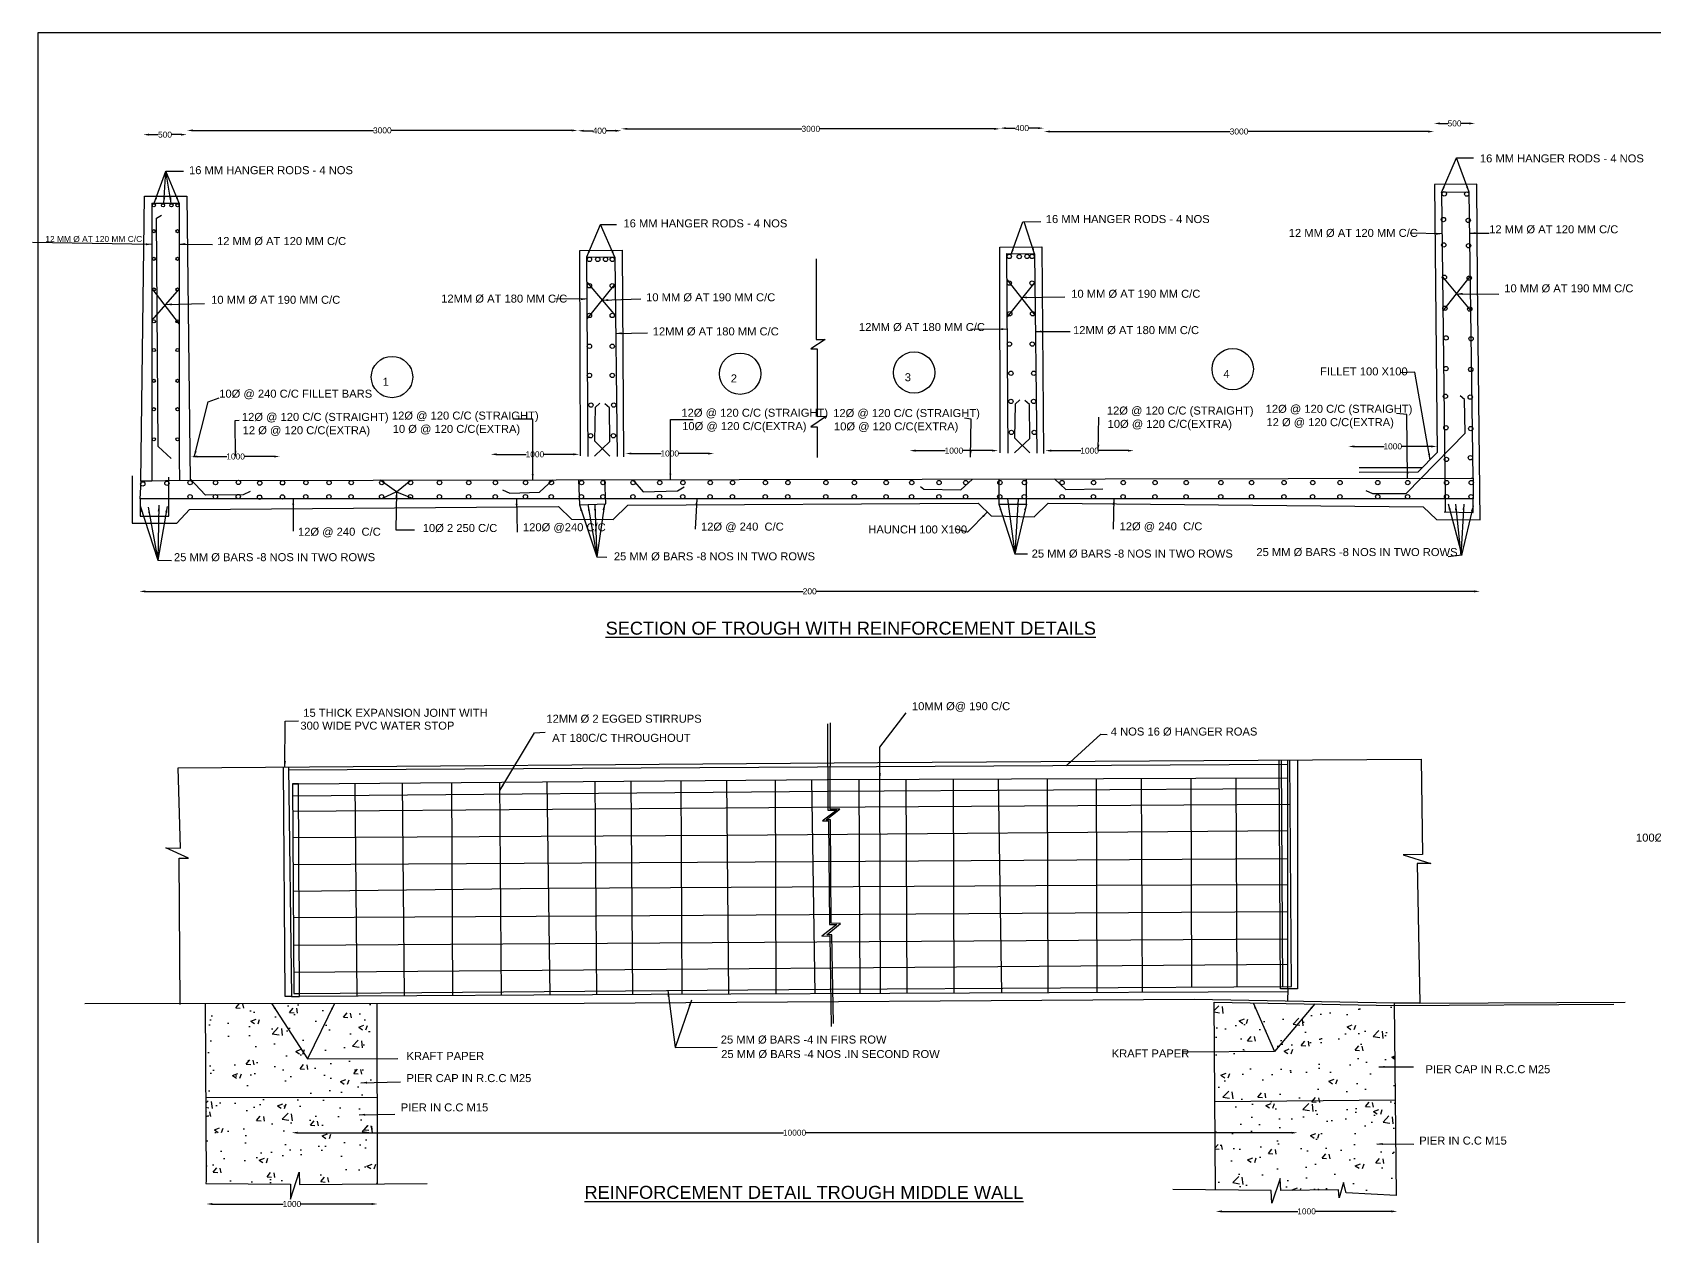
# Model space of a CAD drawing. Header units: millimetres. Extents: x 2512064 to 2548399, y 44344106 to 44364486.
# Drawn here: x 2512064 to 2528285, y 44352441 to 44364486 of the extents above; entities that cross this region are included whole.
import ezdxf

# ---------------------------------------------------------------- set-up
doc = ezdxf.new("R2010")
doc.units = ezdxf.units.MM
doc.header["$MEASUREMENT"] = 0
for name, color, linetype in [('DIMENSION', 7, 'Continuous'), ('DRAWING', 2, 'Continuous'), ('TEXT', 7, 'Continuous')]:
    doc.layers.add(name, color=color, linetype=linetype)
doc.styles.get("Standard").update_dxf_attribs({"font": 'arial.ttf', "height": 60})
doc.dimstyles.get("Standard").update_dxf_attribs({"dimtxt": 60, "dimasz": 60, "dimexe": 0.18, "dimexo": 0.0625, "dimgap": 0.09, "dimtad": 0, "dimdec": 0, "dimzin": 0, "dimdsep": 46, "dimtxsty": 'Standard', "dimcen": 0.09, "dimse1": 1, "dimse2": 1, "dimadec": 0, "dimazin": 0, "dimtfac": 1, "dimtdec": 0, "dimtofl": 0, "dimtmove": 0, "dimatfit": 3, "dimfxl": 1, "dimtolj": 1, "dimtzin": 0, "dimarcsym": 0})
pattern_1 = [(50, (0, 0), (537.945137, -47.0641012), [56.25, -618.75]), (355, (0, 0), (-104.0635, 564.1441), [45, -495]), (100.4514, (44.83, -3.9), (433.882036, 517.0796565), [47.8051425, -525.856584]), (46.1842, (0, 150), (800.430786, -124.139261), [84.375, -928.125]), (96.6356, (66.7, 139.66), (700.997029, 730.588403), [71.707716, -788.78475]), (351.1842, (0, 150), (700.996459, 730.58895), [67.5, -742.5]), (21, (75, 112.5), (447.680289, -301.964168), [56.25, -618.75]), (326, (75, 112.5), (182.486499, 543.862534), [45, -495]), (71.4514, (112.3, 87.34), (630.1669714, 241.8978725), [47.8051425, -525.856584]), (37.5, (0, 0), (9.1198915, 249.6703904), [0, -489, 0, -502.5, 0, -496.875]), (7.5, (0, 0), (197.3021531, 295.8087839), [0, -286.5, 0, -477.75, 0, -189.375]), (327.5, (-167.25, 0), (400.3668271, -16.9161538), [0, -187.5, 0, -585, 0, -776.25]), (317.5, (-242.25, 0), (437.389627, 75.0787367), [0, -243.75, 0, -388.5, 0, -551.25])]

# ---------------------------------------------------------------- blocks, each defined once
blk = doc.blocks.new('*D53')
at = {"layer": 'Defpoints', "color": 0, "transparency": 16777216}
for p in [(2513609, 44363464), (2513609, 44363462), (2513170, 44363451)]:
    blk.add_point(p, dxfattribs=at)
at = {"layer": 'TEXT', "color": 0, "lineweight": -2, "transparency": 16777216}
for p, q in [((2513230, 44363464), (2513323, 44363464)), ((2513549, 44363464), (2513456, 44363464))]:
    blk.add_line(p, q, dxfattribs=at)
at = {"layer": 'TEXT', "color": 0, "transparency": 16777216}
for points in [[(2513230, 44363474), (2513230, 44363454), (2513170, 44363464)], [(2513549, 44363474), (2513549, 44363454), (2513609, 44363464)]]:
    blk.add_solid(points, dxfattribs=at)
at = {"layer": 'TEXT', "color": 0, "transparency": 16777216, "insert": (2513390, 44363464), "char_height": 60, "attachment_point": 5}
blk.add_mtext('\\A1;500', dxfattribs=at)
blk = doc.blocks.new('*D54')
at = {"layer": 'Defpoints', "color": 0, "transparency": 16777216}
for p in [(2513609, 44363464), (2517517, 44363506), (2517517, 44363487)]:
    blk.add_point(p, dxfattribs=at)
at = {"layer": 'TEXT', "color": 0, "lineweight": -2, "transparency": 16777216}
for p, q in [((2513669, 44363506), (2515474, 44363506)), ((2517457, 44363506), (2515653, 44363506))]:
    blk.add_line(p, q, dxfattribs=at)
at = {"layer": 'TEXT', "color": 0, "transparency": 16777216}
for points in [[(2513669, 44363516), (2513669, 44363496), (2513609, 44363506)], [(2517457, 44363516), (2517457, 44363496), (2517517, 44363506)]]:
    blk.add_solid(points, dxfattribs=at)
at = {"layer": 'TEXT', "color": 0, "transparency": 16777216, "insert": (2515563, 44363506), "char_height": 60, "attachment_point": 5}
blk.add_mtext('\\A1;3000', dxfattribs=at)
blk = doc.blocks.new('*D55')
at = {"layer": 'Defpoints', "color": 0, "transparency": 16777216}
for p in [(2517517, 44363506), (2517954, 44363506), (2517954, 44363503)]:
    blk.add_point(p, dxfattribs=at)
at = {"layer": 'TEXT', "color": 0, "lineweight": -2, "transparency": 16777216}
for p, q in [((2517577, 44363503), (2517668, 44363503)), ((2517894, 44363503), (2517803, 44363503))]:
    blk.add_line(p, q, dxfattribs=at)
at = {"layer": 'TEXT', "color": 0, "transparency": 16777216}
for points in [[(2517577, 44363513), (2517577, 44363493), (2517517, 44363503)], [(2517894, 44363513), (2517894, 44363493), (2517954, 44363503)]]:
    blk.add_solid(points, dxfattribs=at)
at = {"layer": 'TEXT', "color": 0, "transparency": 16777216, "insert": (2517736, 44363503), "char_height": 60, "attachment_point": 5}
blk.add_mtext('\\A1;400', dxfattribs=at)
blk = doc.blocks.new('*D56')
at = {"layer": 'Defpoints', "color": 0, "transparency": 16777216}
for p in [(2517954, 44363506), (2521741, 44363543), (2521741, 44363522)]:
    blk.add_point(p, dxfattribs=at)
at = {"layer": 'TEXT', "color": 0, "lineweight": -2, "transparency": 16777216}
for p, q in [((2518014, 44363522), (2519758, 44363522)), ((2521681, 44363522), (2519937, 44363522))]:
    blk.add_line(p, q, dxfattribs=at)
at = {"layer": 'TEXT', "color": 0, "transparency": 16777216}
for points in [[(2518014, 44363532), (2518014, 44363512), (2517954, 44363522)], [(2521681, 44363532), (2521681, 44363512), (2521741, 44363522)]]:
    blk.add_solid(points, dxfattribs=at)
at = {"layer": 'TEXT', "color": 0, "transparency": 16777216, "insert": (2519848, 44363522), "char_height": 60, "attachment_point": 5}
blk.add_mtext('\\A1;3000', dxfattribs=at)
blk = doc.blocks.new('*D57')
at = {"layer": 'Defpoints', "color": 0, "transparency": 16777216}
for p in [(2521741, 44363522), (2522179, 44363529), (2522179, 44363513)]:
    blk.add_point(p, dxfattribs=at)
at = {"layer": 'TEXT', "color": 0, "lineweight": -2, "transparency": 16777216}
for p, q in [((2521801, 44363529), (2521893, 44363529)), ((2522119, 44363529), (2522028, 44363529))]:
    blk.add_line(p, q, dxfattribs=at)
at = {"layer": 'TEXT', "color": 0, "transparency": 16777216}
for points in [[(2521801, 44363539), (2521801, 44363519), (2521741, 44363529)], [(2522119, 44363539), (2522119, 44363519), (2522179, 44363529)]]:
    blk.add_solid(points, dxfattribs=at)
at = {"layer": 'TEXT', "color": 0, "transparency": 16777216, "insert": (2521960, 44363529), "char_height": 60, "attachment_point": 5}
blk.add_mtext('\\A1;400', dxfattribs=at)
blk = doc.blocks.new('*D58')
at = {"layer": 'Defpoints', "color": 0, "transparency": 16777216}
for p in [(2522179, 44363529), (2526080, 44363589), (2526080, 44363495)]:
    blk.add_point(p, dxfattribs=at)
at = {"layer": 'TEXT', "color": 0, "lineweight": -2, "transparency": 16777216}
for p, q in [((2522239, 44363495), (2524040, 44363495)), ((2526020, 44363495), (2524219, 44363495))]:
    blk.add_line(p, q, dxfattribs=at)
at = {"layer": 'TEXT', "color": 0, "transparency": 16777216}
for points in [[(2522239, 44363505), (2522239, 44363485), (2522179, 44363495)], [(2526020, 44363505), (2526020, 44363485), (2526080, 44363495)]]:
    blk.add_solid(points, dxfattribs=at)
at = {"layer": 'TEXT', "color": 0, "transparency": 16777216, "insert": (2524130, 44363495), "char_height": 60, "attachment_point": 5}
blk.add_mtext('\\A1;3000', dxfattribs=at)
blk = doc.blocks.new('*D59')
at = {"layer": 'Defpoints', "color": 0, "transparency": 16777216}
for p in [(2526080, 44363589), (2526489, 44363596), (2526489, 44363576)]:
    blk.add_point(p, dxfattribs=at)
at = {"layer": 'TEXT', "color": 0, "lineweight": -2, "transparency": 16777216}
for p, q in [((2526140, 44363576), (2526219, 44363576)), ((2526429, 44363576), (2526351, 44363576))]:
    blk.add_line(p, q, dxfattribs=at)
at = {"layer": 'TEXT', "color": 0, "transparency": 16777216}
for points in [[(2526140, 44363586), (2526140, 44363566), (2526080, 44363576)], [(2526429, 44363586), (2526429, 44363566), (2526489, 44363576)]]:
    blk.add_solid(points, dxfattribs=at)
at = {"layer": 'TEXT', "color": 0, "transparency": 16777216, "insert": (2526285, 44363576), "char_height": 60, "attachment_point": 5}
blk.add_mtext('\\A1;500', dxfattribs=at)
blk = doc.blocks.new('*D60')
at = {"layer": 'Defpoints', "color": 0, "transparency": 16777216}
for p in [(2525224, 44360336), (2526111, 44360345), (2526111, 44360345)]:
    blk.add_point(p, dxfattribs=at)
at = {"layer": 'TEXT', "color": 0, "lineweight": -2, "transparency": 16777216}
for p, q in [((2525284, 44360345), (2525581, 44360345)), ((2526051, 44360345), (2525754, 44360345))]:
    blk.add_line(p, q, dxfattribs=at)
at = {"layer": 'TEXT', "color": 0, "transparency": 16777216}
for points in [[(2525284, 44360355), (2525284, 44360335), (2525224, 44360345)], [(2526051, 44360355), (2526051, 44360335), (2526111, 44360345)]]:
    blk.add_solid(points, dxfattribs=at)
at = {"layer": 'TEXT', "color": 0, "transparency": 16777216, "insert": (2525667, 44360345), "char_height": 60, "attachment_point": 5}
blk.add_mtext('\\A1;1000', dxfattribs=at)
blk = doc.blocks.new('*D61')
at = {"layer": 'Defpoints', "color": 0, "transparency": 16777216}
for p in [(2526540, 44358941), (2513134, 44358895), (2513134, 44358895)]:
    blk.add_point(p, dxfattribs=at)
at = {"layer": 'TEXT', "color": 0, "lineweight": -2, "transparency": 16777216}
for p, q in [((2513194, 44358895), (2519770, 44358895)), ((2526480, 44358895), (2519904, 44358895))]:
    blk.add_line(p, q, dxfattribs=at)
at = {"layer": 'TEXT', "color": 0, "transparency": 16777216}
for points in [[(2513194, 44358905), (2513194, 44358885), (2513134, 44358895)], [(2526480, 44358905), (2526480, 44358885), (2526540, 44358895)]]:
    blk.add_solid(points, dxfattribs=at)
at = {"layer": 'TEXT', "color": 0, "transparency": 16777216, "insert": (2519837, 44358895), "char_height": 60, "attachment_point": 5}
blk.add_mtext('\\A1;200', dxfattribs=at)
blk = doc.blocks.new('*D107')
at = {"layer": 'Defpoints', "color": 0, "transparency": 16777216}
for p in [(2523898, 44352693), (2523898, 44352676), (2525713, 44352645)]:
    blk.add_point(p, dxfattribs=at)
at = {"layer": 'DIMENSION', "color": 0, "lineweight": -2, "transparency": 16777216}
for p, q in [((2523958, 44352693), (2524718, 44352693)), ((2525653, 44352693), (2524892, 44352693))]:
    blk.add_line(p, q, dxfattribs=at)
at = {"layer": 'DIMENSION', "color": 0, "transparency": 16777216}
for points in [[(2523958, 44352703), (2523958, 44352683), (2523898, 44352693)], [(2525653, 44352703), (2525653, 44352683), (2525713, 44352693)]]:
    blk.add_solid(points, dxfattribs=at)
at = {"layer": 'DIMENSION', "color": 0, "transparency": 16777216, "insert": (2524805, 44352693), "char_height": 60, "attachment_point": 5}
blk.add_mtext('\\A1;1000', dxfattribs=at)
blk = doc.blocks.new('*D108')
at = {"layer": 'Defpoints', "color": 0, "transparency": 16777216}
for p in [(2514656, 44353480), (2514656, 44353471), (2524715, 44353538)]:
    blk.add_point(p, dxfattribs=at)
at = {"layer": 'TEXT', "color": 0, "lineweight": -2, "transparency": 16777216}
for p, q in [((2514716, 44353480), (2519575, 44353480)), ((2524655, 44353480), (2519795, 44353480))]:
    blk.add_line(p, q, dxfattribs=at)
at = {"layer": 'TEXT', "color": 0, "transparency": 16777216}
for points in [[(2514716, 44353490), (2514716, 44353470), (2514656, 44353480)], [(2524655, 44353490), (2524655, 44353470), (2524715, 44353480)]]:
    blk.add_solid(points, dxfattribs=at)
at = {"layer": 'TEXT', "color": 0, "transparency": 16777216, "insert": (2519685, 44353480), "char_height": 60, "attachment_point": 5}
blk.add_mtext('\\A1;10000', dxfattribs=at)
blk = doc.blocks.new('*D109')
at = {"layer": 'Defpoints', "color": 0, "transparency": 16777216}
for p in [(2513802, 44352767), (2513802, 44352752), (2515516, 44352747)]:
    blk.add_point(p, dxfattribs=at)
at = {"layer": 'DIMENSION', "color": 0, "lineweight": -2, "transparency": 16777216}
for p, q in [((2513862, 44352767), (2514572, 44352767)), ((2515456, 44352767), (2514746, 44352767))]:
    blk.add_line(p, q, dxfattribs=at)
at = {"layer": 'DIMENSION', "color": 0, "transparency": 16777216}
for points in [[(2513862, 44352777), (2513862, 44352757), (2513802, 44352767)], [(2515456, 44352777), (2515456, 44352757), (2515516, 44352767)]]:
    blk.add_solid(points, dxfattribs=at)
at = {"layer": 'DIMENSION', "color": 0, "transparency": 16777216, "insert": (2514659, 44352767), "char_height": 60, "attachment_point": 5}
blk.add_mtext('\\A1;1000', dxfattribs=at)
blk = doc.blocks.new('*D117')
at = {"layer": 'Defpoints', "color": 0, "transparency": 16777216}
for p in [(2522192, 44360294), (2523079, 44360303), (2523079, 44360303)]:
    blk.add_point(p, dxfattribs=at)
at = {"layer": 'TEXT', "color": 0, "lineweight": -2, "transparency": 16777216}
for p, q in [((2522252, 44360303), (2522549, 44360303)), ((2523019, 44360303), (2522722, 44360303))]:
    blk.add_line(p, q, dxfattribs=at)
at = {"layer": 'TEXT', "color": 0, "transparency": 16777216}
for points in [[(2522252, 44360313), (2522252, 44360293), (2522192, 44360303)], [(2523019, 44360313), (2523019, 44360293), (2523079, 44360303)]]:
    blk.add_solid(points, dxfattribs=at)
at = {"layer": 'TEXT', "color": 0, "transparency": 16777216, "insert": (2522636, 44360303), "char_height": 60, "attachment_point": 5}
blk.add_mtext('\\A1;1000', dxfattribs=at)
blk = doc.blocks.new('*D118')
at = {"layer": 'Defpoints', "color": 0, "transparency": 16777216}
for p in [(2520836, 44360294), (2521722, 44360303), (2521722, 44360303)]:
    blk.add_point(p, dxfattribs=at)
at = {"layer": 'TEXT', "color": 0, "lineweight": -2, "transparency": 16777216}
for p, q in [((2520896, 44360303), (2521192, 44360303)), ((2521662, 44360303), (2521366, 44360303))]:
    blk.add_line(p, q, dxfattribs=at)
at = {"layer": 'TEXT', "color": 0, "transparency": 16777216}
for points in [[(2520896, 44360313), (2520896, 44360293), (2520836, 44360303)], [(2521662, 44360313), (2521662, 44360293), (2521722, 44360303)]]:
    blk.add_solid(points, dxfattribs=at)
at = {"layer": 'TEXT', "color": 0, "transparency": 16777216, "insert": (2521279, 44360303), "char_height": 60, "attachment_point": 5}
blk.add_mtext('\\A1;1000', dxfattribs=at)
blk = doc.blocks.new('*D119')
at = {"layer": 'Defpoints', "color": 0, "transparency": 16777216}
for p in [(2517994, 44360265), (2518880, 44360274), (2518880, 44360274)]:
    blk.add_point(p, dxfattribs=at)
at = {"layer": 'TEXT', "color": 0, "lineweight": -2, "transparency": 16777216}
for p, q in [((2518054, 44360274), (2518350, 44360274)), ((2518820, 44360274), (2518524, 44360274))]:
    blk.add_line(p, q, dxfattribs=at)
at = {"layer": 'TEXT', "color": 0, "transparency": 16777216}
for points in [[(2518054, 44360284), (2518054, 44360264), (2517994, 44360274)], [(2518820, 44360284), (2518820, 44360264), (2518880, 44360274)]]:
    blk.add_solid(points, dxfattribs=at)
at = {"layer": 'TEXT', "color": 0, "transparency": 16777216, "insert": (2518437, 44360274), "char_height": 60, "attachment_point": 5}
blk.add_mtext('\\A1;1000', dxfattribs=at)
blk = doc.blocks.new('*D120')
at = {"layer": 'Defpoints', "color": 0, "transparency": 16777216}
for p in [(2516646, 44360257), (2517532, 44360266), (2517532, 44360266)]:
    blk.add_point(p, dxfattribs=at)
at = {"layer": 'TEXT', "color": 0, "lineweight": -2, "transparency": 16777216}
for p, q in [((2516706, 44360266), (2517002, 44360266)), ((2517472, 44360266), (2517176, 44360266))]:
    blk.add_line(p, q, dxfattribs=at)
at = {"layer": 'TEXT', "color": 0, "transparency": 16777216}
for points in [[(2516706, 44360276), (2516706, 44360256), (2516646, 44360266)], [(2517472, 44360276), (2517472, 44360256), (2517532, 44360266)]]:
    blk.add_solid(points, dxfattribs=at)
at = {"layer": 'TEXT', "color": 0, "transparency": 16777216, "insert": (2517089, 44360266), "char_height": 60, "attachment_point": 5}
blk.add_mtext('\\A1;1000', dxfattribs=at)
blk = doc.blocks.new('*D121')
at = {"layer": 'Defpoints', "color": 0, "transparency": 16777216}
for p in [(2513652, 44360235), (2514539, 44360244), (2514539, 44360244)]:
    blk.add_point(p, dxfattribs=at)
at = {"layer": 'TEXT', "color": 0, "lineweight": -2, "transparency": 16777216}
for p, q in [((2513712, 44360244), (2514009, 44360244)), ((2514479, 44360244), (2514182, 44360244))]:
    blk.add_line(p, q, dxfattribs=at)
at = {"layer": 'TEXT', "color": 0, "transparency": 16777216}
for points in [[(2513712, 44360254), (2513712, 44360234), (2513652, 44360244)], [(2514479, 44360254), (2514479, 44360234), (2514539, 44360244)]]:
    blk.add_solid(points, dxfattribs=at)
at = {"layer": 'TEXT', "color": 0, "transparency": 16777216, "insert": (2514096, 44360244), "char_height": 60, "attachment_point": 5}
blk.add_mtext('\\A1;1000', dxfattribs=at)

msp = doc.modelspace()

# ---------------------------------------------------------------- hatches: boundary and pattern name
at = {"layer": 'DIMENSION'}
h = msp.add_hatch(dxfattribs=at)
h.set_pattern_fill('AR-CONC', color=256, scale=75, style=0)
h.set_pattern_definition(pattern_1)
h.paths.add_polyline_path([(2515512.2, 44354772), (2513792.6, 44354770), (2513796.7, 44353833.7), (2515513.3, 44353835.6)])
h.paths.add_polyline_path([(2515513.3, 44353835.6), (2513796.7, 44353833.7), (2513800.3, 44352997.2), (2513799.8, 44352972.3), (2514645.3, 44352966.1), (2514646.1, 44352815.1), (2514732.7, 44353084.3), (2514734.7, 44352963.2), (2515514.2, 44352969)])
h = msp.add_hatch(dxfattribs=at)
h.set_pattern_fill('AR-CONC', color=256, scale=75, style=0)
h.set_pattern_definition(pattern_1)
h.paths.add_polyline_path([(2525691.7, 44353809.4), (2523888.6, 44353792.3), (2523895.6, 44352908.5), (2524450.9, 44352903.3), (2524458.2, 44352775), (2524539.7, 44353022.2), (2524549.1, 44352903.7), (2525123.7, 44352908.4), (2525131.7, 44352830.2), (2525174.3, 44352983.7), (2525200.3, 44352879.8), (2525700.7, 44352853.5)])
h.paths.add_polyline_path([(2525682.7, 44354754.3), (2523880.8, 44354786.3), (2523888.6, 44353792.3), (2525691.7, 44353809.4)])

# ---------------------------------------------------------------- linework, layer by layer
at = {"layer": 'DIMENSION', "color": 0}
msp.add_lwpolyline([(2548399.4, 44344106.3), (2512121.5, 44344106.3), (2512121.5, 44364486.4), (2548399.4, 44364486.4)], close=True, dxfattribs=at)
at = {"layer": 'DIMENSION'}
for centre in [(2513278.1, 44362756.9), (2513370, 44362756.9), (2513454.1, 44362756.9), (2513515.3, 44362756.9), (2513278.1, 44362498.6), (2513515.3, 44362498.6), (2513278.1, 44362221.9), (2513515.3, 44362221.9), (2513278.1, 44361915.4), (2513515.3, 44361915.4), (2513278.1, 44361596.4), (2513515.3, 44361596.4), (2513278.1, 44361309.2), (2513515.3, 44361309.2), (2513278.1, 44361001.7), (2513515.3, 44361001.7), (2513278.1, 44360717.1), (2513515.3, 44360717.1), (2513278.1, 44360416.8), (2513515.3, 44360416.8)]:
    msp.add_circle(centre, 15.8, dxfattribs=at)
at = {"layer": 'DIMENSION', "color": 0}
for centre in [(2513167.9, 44359970.8), (2513409.8, 44359976.1)]:
    msp.add_circle(centre, 21.7, dxfattribs=at)
at = {"layer": 'DRAWING', "color": 0}
for points in [[(2513258.5, 44362777.1), (2513259.4, 44359998.8), (2513150.5, 44359997.6)], [(2513258.5, 44362777.1), (2513532.2, 44362777.1), (2513532.2, 44360228.9), (2513534.9, 44360002.1)], [(2513322.2, 44360344.2), (2513305.6, 44362629.9), (2513354.9, 44362657.7)], [(2513258.8, 44361924.5), (2513532.2, 44361568.2)], [(2513532.2, 44361921.1), (2513258.9, 44361608.1)], [(2513452.5, 44360222.8), (2513322.2, 44360344.2)], [(2513140.8, 44359819.5), (2513140.8, 44359646.4), (2513427.4, 44359646.4), (2513427.4, 44360036.9)], [(2513542.9, 44354761.9), (2513530.1, 44356226.2), (2513625, 44356227), (2513398.3, 44356329.7), (2513545.9, 44356328), (2513522.6, 44357129.4), (2520518.4, 44357183.8), (2525952, 44357216.9), (2525964.9, 44356264.1), (2525770.2, 44356261.4), (2526047.5, 44356172.1), (2525912, 44356174.2), (2525937.5, 44354776.9), (2525682.5, 44354777.3), (2525700.7, 44352853.5), (2525200.3, 44352879.8), (2525174.3, 44352983.7), (2525131.7, 44352830.2), (2525123.7, 44352908.4), (2524549.1, 44352903.7), (2524539.7, 44353022.2), (2524458.2, 44352775), (2524450.9, 44352903.3), (2523468, 44352912.5)], [(2525682.5, 44354777.3), (2523686.1, 44354812.3), (2517581.3, 44354774.3), (2512589.1, 44354768.7)], [(2513792.6, 44354770), (2513800.3, 44352997.2), (2513799.8, 44352972.3), (2514645.3, 44352966.1), (2514646.1, 44352815.1), (2514732.7, 44353084.3), (2514734.7, 44352963.2), (2516011.1, 44352972.7)], [(2515514.2, 44352969), (2515512.2, 44354772)], [(2523895.6, 44352908.5), (2523880.8, 44354786.3), (2525682.7, 44354754.3), (2527876.8, 44354766.4)], [(2525937.5, 44354776.9), (2527990.5, 44354787.1)]]:
    msp.add_lwpolyline(points, dxfattribs=at)
at = {"layer": 'TEXT', "color": 0}
for points in [[(2513062.2, 44360051.2), (2513062.2, 44359577.2), (2513509, 44359577.2), (2513633.8, 44359715.8), (2517323.7, 44359745.8), (2517454.4, 44359618.7), (2517870.5, 44359615.2), (2518016.6, 44359757.8), (2521519.7, 44359777.3), (2521651.8, 44359649.6), (2522080.1, 44359642.2), (2522222.9, 44359778.4), (2525971.4, 44359740.2), (2526103.7, 44359614), (2526539.8, 44359611), (2526516.1, 44362002.3), (2526506.5, 44362968.7)], [(2526506.5, 44362968.7), (2526084, 44362966.8), (2526111.4, 44360285.2), (2525917.6, 44360087), (2525332.4, 44360083.3)], [(2513183.8, 44362847.2), (2513609.3, 44362847.2), (2513642.7, 44360003.4), (2513148.7, 44359997.5), (2513183.8, 44362847.2)], [(2526470.5, 44360029.1), (2526429.6, 44362887.6), (2526154.4, 44362883.7), (2526190, 44359819.5), (2526191.5, 44359689.2)], [(2521742.9, 44360282.6), (2521738.6, 44362339.2), (2522159.3, 44362340.1), (2522174.6, 44360275.3)], [(2517543.8, 44360249.9), (2517539.5, 44362306.5), (2517960.2, 44362307.4), (2517975.5, 44360242.6)], [(2517621.1, 44360244.5), (2517608.1, 44362241.7), (2517886.5, 44362239.7), (2517910, 44360244.2)], [(2519902.1, 44362221.7), (2519900.2, 44361415.5), (2519990.8, 44361415.3), (2519848.8, 44361320.6), (2519912, 44361321.8), (2519912.8, 44360646), (2520004, 44360646.2), (2519847.7, 44360540.1), (2519910.9, 44360540.1), (2519910.9, 44360233.5)], [(2521820.2, 44360277.2), (2521807.2, 44362274.4), (2522085.5, 44362272.4), (2522109.1, 44360276.9)], [(2521808.9, 44362014.5), (2522092.8, 44361654)], [(2526164.2, 44362041.3), (2526446.6, 44361702.2)], [(2526168.1, 44361699), (2526441.7, 44362044.6)], [(2517609.8, 44361986), (2517893.4, 44361651.7)], [(2517612.2, 44361621.2), (2517889.7, 44361965.8)], [(2522088.9, 44361989.8), (2521811.3, 44361640.4)], [(2517685.5, 44360248.3), (2517838.8, 44360393.2), (2517835.6, 44360730.6), (2517789.5, 44360772.6)], [(2517739.3, 44360778), (2517691.9, 44360736), (2517686.4, 44360399.5), (2517839.7, 44360249.2)], [(2521884.6, 44360281), (2522037.9, 44360425.9), (2522034.7, 44360763.3), (2521988.6, 44360805.3)], [(2521938.4, 44360810.7), (2521891, 44360768.7), (2521885.5, 44360432.2), (2522038.7, 44360281.9)], [(2525396.9, 44359905.7), (2525465.4, 44359874.8), (2525802.8, 44359873.1), (2526390.3, 44360476.2), (2526384.1, 44360813.3), (2526342.4, 44360850.7)], [(2525331.4, 44360135), (2525963.2, 44360133.7)], [(2513642.7, 44360003.4), (2526452.9, 44360029.1), (2526469.9, 44360029.1), (2526469.9, 44359819.5), (2513140.8, 44359819.5), (2513150.5, 44359997.6)], [(2514241, 44359893.8), (2514173.1, 44359860.6), (2513795.6, 44359858), (2513642.5, 44360020.6)], [(2515704.2, 44359892), (2515541.7, 44360007.2)], [(2515704.2, 44359892), (2515553.6, 44359819.5)], [(2515704.2, 44359892), (2515699.7, 44359512.3), (2515886, 44359510.1)], [(2515704.2, 44359892), (2515848.8, 44360007.8)], [(2515704.2, 44359892), (2515878.7, 44359819.5)], [(2516763.9, 44359911.7), (2516838.8, 44359877), (2517135.6, 44359887.6), (2517269.3, 44360010.6)], [(2517524.8, 44360011.1), (2517534.3, 44359759.4), (2517798.8, 44359769.3), (2517789.7, 44360011.7)], [(2518067.6, 44360012.2), (2518172.9, 44359891.5), (2518514.3, 44359900.8), (2518579.8, 44359940.5)], [(2520943.6, 44359944), (2520979.4, 44359918), (2521346.8, 44359909.9), (2521463.9, 44360019.1)], [(2521729.6, 44360019.6), (2521729.6, 44359819.5), (2521729.6, 44359766.5), (2522003.9, 44359766.5), (2522003.4, 44360020.1)], [(2522284.3, 44360020.7), (2522396.4, 44359914.5), (2522768.9, 44359921.8)], [(2526181.7, 44359689.3), (2526470.5, 44359685.2), (2526470.5, 44359819.5)], [(2520014, 44357570.5), (2520019.2, 44356708), (2520109.5, 44356707.6), (2519973.9, 44356608.2), (2519969.3, 44356604.8), (2519963.7, 44356600.7), (2520024.2, 44356599.1), (2520033.5, 44355562.5), (2520106.8, 44355563.2), (2519959.5, 44355447.6), (2520036.9, 44355449.3), (2520050.4, 44354543.4)], [(2520074.5, 44354571.9), (2520059.2, 44355459.4), (2520007.3, 44355458.5), (2520145.6, 44355573.8), (2520050.9, 44355576.6), (2520045.2, 44356609.6), (2520001.7, 44356609.3), (2520129.6, 44356709.6), (2520138.3, 44356716.3), (2520040.3, 44356716.6), (2520043.3, 44357581)], [(2514592.8, 44354849.3), (2514575, 44357137.6)], [(2514623.3, 44357137.9), (2514654, 44354842.3), (2514592.8, 44354841.8), (2514592.8, 44354849.3)], [(2524616.5, 44357163.2), (2514623.8, 44357106.1)], [(2514654, 44354842.3), (2514735.8, 44354843.4), (2514726.4, 44356970.4), (2514666.2, 44356970.1), (2514677.5, 44354873), (2514735.7, 44354873.2), (2520035.5, 44354915.8), (2524653.1, 44354942.1), (2524639.3, 44357208.9)], [(2524714.8, 44357209.4), (2524716.1, 44354919.3), (2524544, 44354919.9), (2524530.1, 44357208.2)], [(2524550, 44357208.4), (2524563, 44354941.6)], [(2524618.3, 44354919.6), (2524616.5, 44357208.8)], [(2514666.2, 44356970.1), (2514726.4, 44356970.4), (2520012.4, 44357014), (2524616.7, 44357028.5)], [(2515289.2, 44356975), (2515309.7, 44354846.4)], [(2515784, 44354848.9), (2515766.4, 44356979)], [(2516253.2, 44356983), (2516264.4, 44354851.4)], [(2516755.1, 44354854), (2516737.5, 44356987)], [(2517207.9, 44356990.9), (2517239.3, 44354856.6)], [(2517709.5, 44354859.1), (2517691.9, 44356994.9)], [(2518069.4, 44354861), (2518051.7, 44356997.9)], [(2518548.8, 44357002), (2518557.9, 44354863.2)], [(2519027.2, 44354865.2), (2519009.5, 44357005.8)], [(2519489.8, 44357009.7), (2519499, 44354867.2)], [(2519855.5, 44357012.8), (2519889, 44354868.9)], [(2520327.9, 44357015), (2520337, 44354870.8)], [(2520546.3, 44354871.7), (2520539.5, 44357015.7)], [(2520799.3, 44357016.5), (2520808.5, 44354872.8)], [(2521281, 44354874.8), (2521274.3, 44357018)], [(2521720.2, 44357019.4), (2521753.2, 44354876.8)], [(2522222.3, 44354878.8), (2522215.6, 44357020.9)], [(2522712, 44354880.9), (2522705.3, 44357022.5)], [(2523152.7, 44357023.9), (2523161.8, 44354882.8)], [(2523656.6, 44354936.4), (2523650.1, 44357025.4)], [(2524097.3, 44357026.8), (2524109.2, 44354939)], [(2514666.9, 44356850), (2520017.4, 44356897), (2524531.8, 44356924.5)], [(2514667.7, 44356697.4), (2519859.8, 44356737.8), (2524642, 44356766.9)], [(2524617.1, 44356499.9), (2519014.1, 44356453.6), (2514669.1, 44356430.3)], [(2514670.6, 44356161.8), (2519868.3, 44356194.2), (2524617.3, 44356222.2)], [(2524617.5, 44355959.4), (2522708.6, 44355951.7), (2517223.6, 44355923.7), (2514672, 44355894.6)], [(2524617.7, 44355689.5), (2517707.8, 44355646.2), (2514673.4, 44355629.9)], [(2514674.9, 44355357.2), (2524617.9, 44355420.7)], [(2514676.3, 44355087.5), (2524618.1, 44355166.3)], [(2524616.7, 44354889), (2518252.7, 44354861.9), (2514735.8, 44354843.4)], [(2524617.3, 44354919.6), (2524615.1, 44354796)], [(2513796.7, 44353833.7), (2515513.3, 44353835.6)], [(2523888.6, 44353792.3), (2525691.7, 44353809.4)]]:
    msp.add_lwpolyline(points, dxfattribs=at)
for centre, radius in [((2526182, 44362871.9), 21.7), ((2526406.9, 44362869.9), 21.7), ((2526174.2, 44362615), 21.7), ((2526422.6, 44362606.7), 21.7), ((2526176.8, 44362360.7), 21.7), ((2526425.3, 44362352.4), 21.7), ((2517634.7, 44362216.1), 21.7), ((2517717.8, 44362216.1), 21.7), ((2517795.8, 44362216.1), 21.7), ((2517862.4, 44362216.1), 21.7), ((2521832.3, 44362245.3), 21.7), ((2521932.1, 44362244.1), 21.7), ((2522010.2, 44362246.4), 21.7), ((2522060, 44362245.3), 21.7), ((2521832.3, 44361979.4), 21.7), ((2522060, 44361979.4), 21.7), ((2526183.3, 44362037.9), 21.7), ((2526431.8, 44362029.6), 21.7), ((2517634.7, 44361952.5), 21.7), ((2517862.4, 44361952.5), 21.7), ((2517634.7, 44361655.1), 21.7), ((2517862.4, 44361655.1), 21.7), ((2521837.7, 44361672), 21.7), ((2522065.4, 44361672), 21.7), ((2526189.2, 44361727.1), 21.7), ((2526437.7, 44361718.8), 21.7), ((2517634.7, 44361347.6), 21.7), ((2517862.4, 44361347.6), 21.7), ((2521834.3, 44361368.9), 21.7), ((2522062, 44361368.9), 21.7), ((2526201.1, 44361431), 21.7), ((2526449.6, 44361422.7), 21.7), ((2515659.9, 44361039.4), 206.8), ((2519141, 44361072.9), 206.8), ((2520880.6, 44361084.6), 206.8), ((2524066.5, 44361118.1), 206.8), ((2517634.7, 44361055.6), 21.7), ((2517862.4, 44361055.6), 21.7), ((2521848.8, 44361076.7), 21.7), ((2522076.5, 44361076.7), 21.7), ((2526198.1, 44361123.1), 21.7), ((2526446.6, 44361114.8), 21.7), ((2526193.1, 44360846.5), 21.7), ((2526441.6, 44360838.2), 21.7), ((2517649.2, 44360759.4), 21.7), ((2517876.9, 44360759.4), 21.7), ((2521848.5, 44360795.3), 21.7), ((2522076.2, 44360795.3), 21.7), ((2526198.1, 44360531.8), 21.7), ((2526446.6, 44360523.5), 21.7), ((2517646, 44360452.6), 21.7), ((2517873.7, 44360452.6), 21.7), ((2521854.2, 44360486.1), 21.7), ((2522081.9, 44360486.1), 21.7), ((2526203.7, 44360215.5), 21.7), ((2526444.4, 44360232.3), 21.7), ((2513641.2, 44359982.7), 21.7), ((2513895.1, 44359982.7), 21.7), ((2514123.8, 44359985.3), 21.7), ((2514337.7, 44359978.7), 21.7), ((2514565.1, 44359981.3), 21.7), ((2514799.2, 44359982.7), 21.7), ((2515030.6, 44359982.7), 21.7), ((2515252, 44359982.7), 21.7), ((2515557.5, 44359982.7), 21.7), ((2515845.7, 44359982.7), 21.7), ((2516134.8, 44359982.7), 21.7), ((2516426.8, 44359982.7), 21.7), ((2516693.3, 44359982.7), 21.7), ((2516995.8, 44359982.7), 21.7), ((2517253.9, 44359982.7), 21.7), ((2517554.9, 44359982.7), 21.7), ((2517770.2, 44359982.7), 21.7), ((2518071.1, 44359982.7), 21.7), ((2518336.6, 44359982.7), 21.7), ((2518568.8, 44359982.7), 21.7), ((2518842.3, 44359982.7), 21.7), ((2519065.1, 44359982.7), 21.7), ((2519393.8, 44359982.7), 21.7), ((2519618.5, 44359982.7), 21.7), ((2519999.1, 44359982.7), 21.7), ((2520283.8, 44359982.7), 21.7), ((2520601.4, 44359982.7), 21.7), ((2520857.6, 44359982.7), 21.7), ((2521130.3, 44359982.7), 21.7), ((2521397, 44359982.7), 21.7), ((2521738.6, 44359982.7), 21.7), ((2521984.3, 44359982.7), 21.7), ((2522361, 44359982.7), 21.7), ((2522675.6, 44359982.7), 21.7), ((2522972.3, 44359982.7), 21.7), ((2523289.9, 44359982.7), 21.7), ((2523601.6, 44359982.7), 21.7), ((2523949.2, 44359982.7), 21.7), ((2524256.1, 44359982.7), 21.7), ((2524579.7, 44359982.7), 21.7), ((2524867.4, 44359982.7), 21.7), ((2525140.1, 44359982.7), 21.7), ((2525517.6, 44359982.7), 21.7), ((2525817.3, 44359982.7), 21.7), ((2526206.2, 44359982.7), 21.7), ((2526451.9, 44359982.7), 21.7), ((2513639.9, 44359841.3), 21.7), ((2513893.8, 44359841.3), 21.7), ((2514122.5, 44359843.9), 21.7), ((2514336.4, 44359837.3), 21.7), ((2514563.8, 44359839.9), 21.7), ((2514797.8, 44359841.3), 21.7), ((2515029.2, 44359841.3), 21.7), ((2515250.7, 44359841.3), 21.7), ((2515556.1, 44359841.3), 21.7), ((2515844.4, 44359841.3), 21.7), ((2516133.5, 44359841.3), 21.7), ((2516425.5, 44359841.3), 21.7), ((2516692, 44359841.3), 21.7), ((2516994.5, 44359841.3), 21.7), ((2517252.6, 44359841.3), 21.7), ((2517553.5, 44359841.3), 21.7), ((2517768.9, 44359841.3), 21.7), ((2518069.7, 44359841.3), 21.7), ((2518335.3, 44359841.3), 21.7), ((2518567.5, 44359841.3), 21.7), ((2518840.9, 44359841.3), 21.7), ((2519063.8, 44359841.3), 21.7), ((2519392.5, 44359841.3), 21.7), ((2519617.2, 44359841.3), 21.7), ((2519997.8, 44359841.3), 21.7), ((2520282.4, 44359841.3), 21.7), ((2520600.1, 44359841.3), 21.7), ((2520856.3, 44359841.3), 21.7), ((2521129, 44359841.3), 21.7), ((2521395.7, 44359841.3), 21.7), ((2521737.3, 44359841.3), 21.7), ((2521983, 44359841.3), 21.7), ((2522359.7, 44359841.3), 21.7), ((2522674.3, 44359841.3), 21.7), ((2522971, 44359841.3), 21.7), ((2523288.6, 44359841.3), 21.7), ((2523600.2, 44359841.3), 21.7), ((2523947.8, 44359841.3), 21.7), ((2524254.8, 44359841.3), 21.7), ((2524578.4, 44359841.3), 21.7), ((2524866.1, 44359841.3), 21.7), ((2525138.8, 44359841.3), 21.7), ((2525516.3, 44359841.3), 21.7), ((2525816, 44359841.3), 21.7), ((2526204.9, 44359841.3), 21.7), ((2526450.6, 44359841.3), 21.7)]:
    msp.add_circle(centre, radius, dxfattribs=at)

# ---------------------------------------------------------------- texts
for s, height, p in [('16 MM HANGER RODS - 4 NOS', 80, (2513630.1, 44363068.6)), ('16 MM HANGER RODS - 4 NOS', 80, (2526538.7, 44363186.3)), ('16 MM HANGER RODS - 4 NOS', 80, (2522197.2, 44362579.5)), ('16 MM HANGER RODS - 4 NOS', 80, (2517974.2, 44362536.4)), ('12 MM Ø AT 120 MM C/C', 80, (2524627.1, 44362440.9)), ('12 MM Ø AT 120 MM C/C', 80, (2526631.3, 44362477)), ('12 MM Ø AT 120 MM C/C', 60, (2512193.1, 44362390.3)), ('12 MM Ø AT 120 MM C/C', 80, (2513910.3, 44362359.5)), ('10 MM Ø AT 190 MM C/C ', 80, (2513851.1, 44361772)), ('12MM Ø AT 180 MM C/C', 80, (2516151.6, 44361783.9)), ('10 MM Ø AT 190 MM C/C ', 80, (2518200.9, 44361797)), ('10 MM Ø AT 190 MM C/C ', 80, (2522451.7, 44361832.2)), ('10 MM Ø AT 190 MM C/C ', 80, (2526782.4, 44361886.7)), ('12MM Ø AT 180 MM C/C', 80, (2518267.1, 44361455.8)), ('12MM Ø AT 180 MM C/C', 80, (2520329.4, 44361499.5)), ('12MM Ø AT 180 MM C/C', 80, (2522469.9, 44361468.7)), ('1', 80, (2515566.6, 44360952.2)), ('2', 80, (2519047.6, 44360985.7)), ('3', 80, (2520787.2, 44360997.4)), ('4', 80, (2523973.2, 44361030.9)), ('FILLET 100 X100 ', 80, (2524940.3, 44361055.6)), ('10Ø @ 240 C/C FILLET BARS', 80, (2513932, 44360832.9)), ('12Ø @ 120 C/C (STRAIGHT)', 80, (2515659.1, 44360613.7)), ('12Ø @ 120 C/C (STRAIGHT)', 80, (2518553.7, 44360642.1)), ('12Ø @ 120 C/C (STRAIGHT)', 80, (2520071.6, 44360639.1)), ('12Ø @ 120 C/C (STRAIGHT)', 80, (2522808.1, 44360664)), ('12Ø @ 120 C/C (STRAIGHT)', 80, (2524396.3, 44360681.3)), ('12Ø @ 120 C/C (STRAIGHT)', 80, (2514158.7, 44360600.4)), ('12 Ø @ 120 C/C(EXTRA)', 80, (2514166.5, 44360467.1)), ('10 Ø @ 120 C/C(EXTRA)', 80, (2515666.9, 44360480.4)), ('10Ø @ 120 C/C(EXTRA)', 80, (2518561.4, 44360508.8)), ('10Ø @ 120 C/C(EXTRA)', 80, (2520079.4, 44360505.8)), ('10Ø @ 120 C/C(EXTRA)', 80, (2522815.9, 44360530.7)), ('12 Ø @ 120 C/C(EXTRA)', 80, (2524404, 44360547.9)), ('10Ø 2 250 C/C', 80, (2515967.4, 44359489.3)), ('120Ø @240 C/C', 80, (2516969.4, 44359496.8)), ('12Ø @ 240  C/C', 80, (2518749.7, 44359503.1)), ('12Ø @ 240  C/C', 80, (2522935.5, 44359505.9)), ('12Ø @ 240  C/C', 80, (2514719.7, 44359451.9)), ('HAUNCH 100 X100', 80, (2520422.7, 44359474.7)), ('25 MM Ø BARS -8 NOS IN TWO ROWS', 80, (2513479.5, 44359197.4)), ('25 MM Ø BARS -8 NOS IN TWO ROWS', 80, (2517878.5, 44359205.7)), ('25 MM Ø BARS -8 NOS IN TWO ROWS', 80, (2522056.3, 44359233.5)), ('25 MM Ø BARS -8 NOS IN TWO ROWS', 80, (2524303.4, 44359248.4)), ('%%USECTION OF TROUGH WITH REINFORCEMENT DETAILS', 130, (2517796.3, 44358462.1)), ('10MM Ø@ 190 C/C', 80, (2520859.1, 44357706.9)), ('15 THICK EXPANSION JOINT WITH', 80, (2514772.8, 44357640.6)), ('12MM Ø 2 EGGED STIRRUPS', 80, (2517204, 44357581.4)), ('300 WIDE PVC WATER STOP', 80, (2514743.8, 44357512)), ('AT 180C/C THROUGHOUT', 80, (2517261.8, 44357390.1)), ('4 NOS 16 Ø HANGER ROAS', 80, (2522847.7, 44357453.2)), ('100Ø DRAINAGE SPOUT', 80, (2528099.3, 44356392.3)), ('25 MM Ø BARS -4 IN FIRS ROW', 80, (2518947.6, 44354372.1)), ('KRAFT PAPER', 80, (2515805.1, 44354208.2)), ('25 MM Ø BARS -4 NOS .IN SECOND ROW', 80, (2518951.6, 44354227.1)), ('KRAFT PAPER', 80, (2522856.5, 44354233.1)), ('PIER CAP IN R.C.C M25', 80, (2515805.1, 44353986.5)), ('PIER CAP IN R.C.C M25', 80, (2525994.3, 44354075.7)), ('PIER IN C.C M15', 80, (2515747.1, 44353693.3)), ('PIER IN C.C M15', 80, (2525932, 44353361.5)), ('%%UREINFORCEMENT DETAIL TROUGH MIDDLE WALL', 130, (2517585, 44352818.6))]:
    msp.add_text(s, height=height, dxfattribs=at).set_placement(p)

# ---------------------------------------------------------------- dimensions: what is measured, and where the dimension line sits
at = {"layer": 'DIMENSION', "color": 0}
for base, p1, p2, picture, middle in [((2513802.4, 44352766.7), (2515515.8, 44352747.3), (2513802.4, 44352752.1), '*D109', (2514659.1, 44352766.7)), ((2523897.7, 44352693.5), (2525712.6, 44352645.1), (2523897.7, 44352675.9), '*D107', (2524805.2, 44352693.5))]:
    dim = msp.add_linear_dim(base=base, p1=p1, p2=p2, text='1000', dimstyle='Standard', dxfattribs=at)
    dim.commit()
    dim.dimension.update_dxf_attribs({"geometry": picture, "text_midpoint": middle})
at = {"layer": 'TEXT', "color": 0}
for base, p1, p2, text, picture, middle in [((2513609, 44363464.2), (2513170.2, 44363451.2), (2513609, 44363462.3), '500', '*D53', (2513389.6, 44363464.2)), ((2517517.2, 44363505.8), (2513609, 44363464.2), (2517517.2, 44363486.5), '3000', '*D54', (2515563.1, 44363505.8)), ((2517954.1, 44363502.5), (2517517.2, 44363505.8), (2517954.1, 44363505.8), '400', '*D55', (2517735.6, 44363502.5)), ((2521741.4, 44363521.6), (2517954.1, 44363505.8), (2521741.4, 44363542.6), '3000', '*D56', (2519847.7, 44363521.6)), ((2522178.9, 44363529.4), (2521741.4, 44363521.6), (2522178.9, 44363512.6), '400', '*D57', (2521960.1, 44363529.4)), ((2526080.4, 44363495.3), (2522178.9, 44363529.4), (2526080.4, 44363589.1), '3000', '*D58', (2524129.6, 44363495.3)), ((2526489.3, 44363575.7), (2526080.4, 44363589.1), (2526489.3, 44363595.8), '500', '*D59', (2526284.8, 44363575.7)), ((2526110.8, 44360345.5), (2525224.2, 44360336.4), (2526110.8, 44360345.5), '1000', '*D60', (2525667.5, 44360345.5)), ((2514539.1, 44360244.1), (2513652.4, 44360235), (2514539.1, 44360244.1), '1000', '*D121', (2514095.7, 44360244.1)), ((2517532.2, 44360265.8), (2516645.5, 44360256.7), (2517532.2, 44360265.8), '1000', '*D120', (2517088.8, 44360265.8)), ((2518880.3, 44360274.4), (2517993.6, 44360265.4), (2518880.3, 44360274.4), '1000', '*D119', (2518437, 44360274.4)), ((2521722.3, 44360303.3), (2520835.7, 44360294.3), (2521722.3, 44360303.3), '1000', '*D118', (2521279, 44360303.3)), ((2523079, 44360303.3), (2522192.3, 44360294.2), (2523079, 44360303.3), '1000', '*D117', (2522635.7, 44360303.3)), ((2513134.4, 44358894.9), (2526540.2, 44358940.7), (2513134.4, 44358895.3), '200', '*D61', (2519837.3, 44358894.9)), ((2514655.7, 44353479.6), (2524714.6, 44353538.3), (2514655.7, 44353471), '10000', '*D108', (2519685.1, 44353479.6))]:
    dim = msp.add_linear_dim(base=base, p1=p1, p2=p2, text=text, dimstyle='Standard', dxfattribs=at)
    dim.commit()
    dim.dimension.update_dxf_attribs({"geometry": picture, "text_midpoint": middle})

# ---------------------------------------------------------------- leaders
at = {"layer": 'DIMENSION', "color": 0}
for points in [[(2513379.1, 44362777.1), (2513397, 44363098.5)], [(2513452.7, 44362777.1), (2513397, 44363098.5)], [(2513532.2, 44362777.1), (2513397, 44363098.5)], [(2513258.6, 44362366.4), (2512064.3, 44362384.2)], [(2513140.8, 44359749.7), (2513316.9, 44359206.5), (2513454, 44359204)], [(2513221.5, 44359738.4), (2513316.9, 44359206.5)], [(2513412.3, 44359744.4), (2513316.9, 44359206.5)], [(2513327.9, 44359756.6), (2513318.1, 44359206.5)]]:
    msp.add_leader(points, dimstyle='Standard', override={"dimgap": 0.09, "dimtad": 0}, dxfattribs=at)
at = {"layer": 'TEXT', "color": 0}
for points in [[(2526154.4, 44362883.7), (2526304.6, 44363232.2), (2526474.1, 44363230.6)], [(2526429.6, 44362887.6), (2526304.6, 44363232.2)], [(2513281.9, 44362777.1), (2513397, 44363098.5), (2513574.9, 44363098.3)], [(2517608.1, 44362241.7), (2517745.2, 44362563.9), (2517905.9, 44362563.9)], [(2517886.5, 44362239.7), (2517745.2, 44362563.9)], [(2521848.4, 44362258.3), (2521968.2, 44362590.4), (2522149.2, 44362593.5)], [(2522085.5, 44362272.4), (2521981.7, 44362590.7)], [(2526159.2, 44362471.5), (2525841.1, 44362477.4)], [(2526435.5, 44362478.7), (2526631.3, 44362477)], [(2513532.2, 44362369.8), (2513864.5, 44362366.6)], [(2521950.9, 44361834.3), (2522389, 44361842.9)], [(2526305.4, 44361871.8), (2526727.7, 44361868.2)], [(2513395.6, 44361764.6), (2513784.8, 44361774.9)], [(2517610.9, 44361818.4), (2517285.4, 44361820.4)], [(2517761.7, 44361806.9), (2518149.5, 44361821.9)], [(2521812.1, 44361518.8), (2521445.7, 44361515.6)], [(2517895.5, 44361476), (2518215.4, 44361480)], [(2522094.7, 44361493.9), (2522440.4, 44361495.3)], [(2526040.3, 44360212.5), (2525889.2, 44361088.4), (2525740.9, 44361082.8)], [(2513682.4, 44360239.1), (2513820.1, 44360791), (2513932, 44360832.9)], [(2514095.7, 44360244.1), (2514092.9, 44360604.1), (2514131.7, 44360608.7)], [(2517067, 44360010.2), (2517067, 44360616.3), (2516869.3, 44360616.3)], [(2518443.5, 44360013), (2518443.5, 44360614.1), (2518671.7, 44360614.1)], [(2521444.8, 44360239.1), (2521450.1, 44360617.8), (2521384.3, 44360628.3)], [(2522722.3, 44360303.3), (2522727.2, 44360636.2)], [(2525814.6, 44360027.8), (2525808.4, 44360664.2), (2525706, 44360672.9)], [(2515704.2, 44359892), (2515699.7, 44359512.3), (2515886, 44359510.1)], [(2514671.9, 44359819.5), (2514671.9, 44359498.3)], [(2516904.7, 44359819.5), (2516912.5, 44359486)], [(2517534.3, 44359759.4), (2517707.4, 44359242.4), (2517808.6, 44359237.3)], [(2517619.3, 44359762.6), (2517707.4, 44359242.4)], [(2517687.7, 44359765.1), (2517707.4, 44359242.4)], [(2517783.7, 44359768.7), (2517707.4, 44359242.4)], [(2518707.4, 44359819.5), (2518690.1, 44359517.5)], [(2521729.6, 44359766.5), (2521887.4, 44359272.3), (2522013.8, 44359269.7)], [(2521816.3, 44359819.5), (2521887.4, 44359272.3)], [(2521921.6, 44359819.5), (2521887.4, 44359272.3)], [(2522003.9, 44359766.5), (2521887.4, 44359272.3)], [(2522877.4, 44359819.5), (2522872.2, 44359516.9)], [(2526222.2, 44359772.3), (2526359.5, 44359256.8), (2526222.2, 44359242.1)], [(2526293.6, 44359766.8), (2526348.1, 44359255.5)], [(2526377.8, 44359768.6), (2526348.1, 44359255.5)], [(2526470.5, 44359752.4), (2526355.6, 44359256.3)], [(2521612.8, 44359687.3), (2521416.1, 44359488), (2521292.3, 44359519.6)], [(2520539.5, 44357015.7), (2520538.5, 44357335.7), (2520803, 44357680.4)], [(2514588.7, 44357137.7), (2514593.1, 44357597.9), (2514724.8, 44357599.9)], [(2516738.2, 44356904.9), (2517085, 44357479.5), (2517190.9, 44357485.7)], [(2522400.6, 44357150.5), (2522746.4, 44357467.6), (2522811, 44357464.9)], [(2518418.6, 44354902.8), (2518492.7, 44354331.6), (2518912, 44354336.1)], [(2514457.7, 44354770.8), (2514814.3, 44354219.8), (2515717.4, 44354222.7)], [(2515085.2, 44354771.5), (2514814.3, 44354219.8)], [(2518654.2, 44354806.5), (2518492.7, 44354331.6)], [(2524270.6, 44354779.3), (2524485.7, 44354293.6), (2523573.5, 44354285.7)], [(2524887.9, 44354768.4), (2524485.7, 44354293.6)], [(2525527.5, 44354138.6), (2525875.1, 44354138.6)], [(2515349.5, 44353979.5), (2515744.9, 44353988.7)], [(2515331.4, 44353659.4), (2515689.5, 44353664.5)], [(2525507, 44353367.9), (2525878.1, 44353366)]]:
    msp.add_leader(points, dimstyle='Standard', override={"dimgap": 0.09, "dimtad": 0}, dxfattribs=at)

doc.saveas('drawing.dxf')
